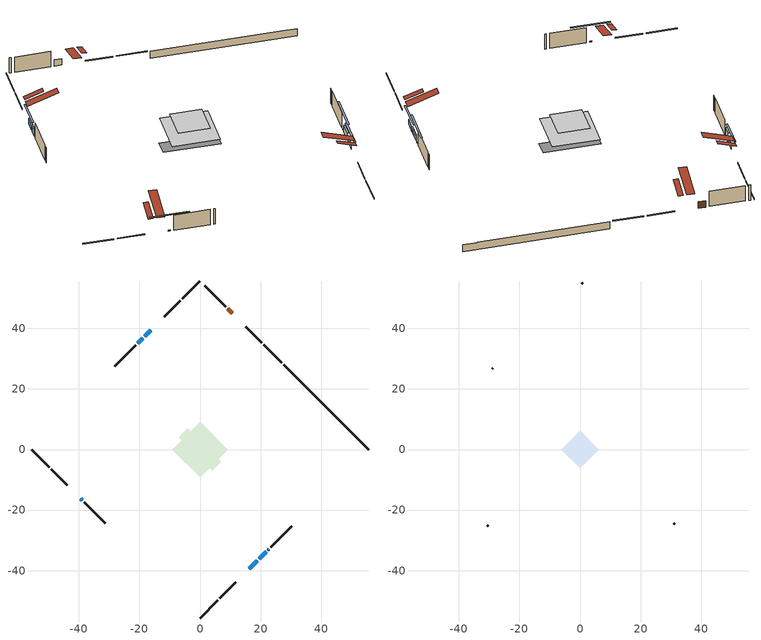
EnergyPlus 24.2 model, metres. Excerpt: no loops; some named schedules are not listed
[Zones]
conditioned space
 floor adiabatic (AdiabaticFloorConstruction): -9.21,0 0,9.21 9.21,0 0,-9.21 z3.22
 floor foundation (Slab1 construction): -7,4.06 -4.06,7 7,-4.06 4.06,-7 z-1.51
 wall outside (RimJoist1 construction): 0,-55.62 5.9,-49.72 / -55.62,0 -49.72,-5.9 / 0,55.62 -5.9,49.72 / 26.94,28.68 21.04,34.58 z0.78:1.08
 wall outside (RimJoist2 construction): 6.56,-49.06 11.81,-43.81 / -49.06,-6.56 -43.81,-11.81 / -6.56,49.06 -11.81,43.81 / 20.38,35.23 15.13,40.49 z0.78:1.08
 wall outside (AdiabaticWallConstruction 1): 10.64,44.98 9.22,46.39 z0.78:2.81
 wall outside (AdiabaticWallConstruction): -16.3,39.31 -18.26,37.36 z0.78:2.43; -39.31,-16.3 -38.9,-16.71 / 22.44,-33.17 22.65,-32.96 z0.78:1.13; 16.3,-39.31 18.83,-36.79 z0.78:2.19; -18.92,36.7 -20.47,35.15 z0.78:3.39; 19.48,-36.13 21.79,-33.83 z0.78:2.72
 wall outside (Wall1 construction): 23.31,-32.31 30.25,-25.36 / -38.25,-17.37 -31.3,-24.31 / -21.13,34.49 -28.07,27.55 / 8.57,47.05 1.62,53.99 z0.78:5.66
 wall foundation (FoundationWall1 construction): 27.6,28.02,-1.51 27.6,28.02,0.78 52.81,2.8,0.78 52.81,2.8,0.7 55.62,0,0.7 55.62,0,-1.51
 window (WindowConstruction): -16.3,39.31 -18.26,37.36 z0.78:2.43
 window (WindowConstruction 5): -39.31,-16.3 -38.9,-16.71 z0.78:1.12
 window (WindowConstruction 1): 16.3,-39.31 18.83,-36.79 z0.78:2.19
 window (WindowConstruction 2): -18.92,36.7 -20.47,35.15 z0.78:3.39
 window (WindowConstruction 3): 19.48,-36.13 21.79,-33.83 z0.78:2.72
 window (WindowConstruction 4): 22.45,-33.17 22.65,-32.97 z0.78:1.12
 door (Door): 10.64,44.98 9.22,46.39 z0.78:2.81
 ceiling adiabatic (AdiabaticFloorConstruction): 0,-9.21 9.21,0 0,9.21 -9.21,0 z3.22
 roof outside (Roof1 construction): 13.42,-42.19,5.66 9.79,-38.57,7.37 8.84,-39.52,7.37 12.47,-43.15,5.66; -42.19,-13.42,5.66 -38.57,-9.79,7.37 -39.52,-8.84,7.37 -43.15,-12.47,5.66; -13.42,42.19,5.66 -9.79,38.57,7.37 -8.84,39.52,7.37 -12.47,43.15,5.66; 13.52,42.1,5.66 9.89,38.47,7.37 10.85,37.51,7.37 14.47,41.14,5.66
attic - vented
 floor to conditioned space (Floor1 construction Reversed): -6.11,0 0,6.11 6.11,0 0,-6.11 z5.66
 wall outside (Wall3 construction): 30.91,-24.71 31.22,-24.4 / -30.65,-24.97 -30.34,-25.28 / -28.73,26.89 -29.04,26.58 / 0.97,54.65 0.66,54.96 z0.78:5.66
 roof outside (Roof2 construction): 15.65,-39.97,5.66 9.7,-34.02,8.46 8.13,-35.59,8.46 14.08,-41.54,5.66; -39.97,-15.65,5.66 -34.02,-9.7,8.46 -35.59,-8.13,8.46 -41.54,-14.08,5.66; -15.65,39.97,5.66 -9.7,34.02,8.46 -8.13,35.59,8.46 -14.08,41.54,5.66; 11.29,44.32,5.66 5.34,38.37,8.46 6.91,36.81,8.46 12.86,42.76,5.66
shading: -20.13,35.49 -14.44,41.18 -14.73,41.47 -20.42,35.78 z5.07; -35.31,-20.31 -42.91,-12.71 -43.2,-13 -35.6,-20.6 z6.21; 20.69,-34.92 14.44,-41.18 14.73,-41.47 20.98,-35.21 z4.83; -20.61,35 -18.78,36.84 -19.07,37.13 -20.9,35.3 z3.59; 21.93,-33.68 19.34,-36.28 19.63,-36.57 22.22,-33.98 z2.92; 26.24,-29.37 18.85,-36.76 19.15,-37.05 26.53,-29.66 z6.21
[Building]
Building 1: Terrain=Suburbs
[Site:Location]
Montreal Intl AP_QC: Latitude {deg}=45.47; Longitude {deg}=-73.74; Time Zone {hr}=-5; Elevation {m}=36; Keep Site Location Information=Yes
[Site:GroundTemperature:Shallow]
2.07863, -0.316383, -0.508184, 0.628371, 5.19101, 9.73239, 13.6695, 16.1636, 16.3755, 14.347, 10.5102, 6.10817
[Site:WaterMainsTemperature]
Calculation Method=Schedule; Temperature Schedule=mains temperature schedule
[Material] Roughness=Rough; Thermal Absorptance=0.9
Name | Thickness {m} | Conductivity {W/m-K} | Density {kg/m3} | Specific Heat {J/kg-K} | Solar Absorptance | Visible Absorptance
asphalt or fiberglass shingles | 0.00635 | 0.162714 | 1121.4 | 1465.45 | 0.84 | 0.84
ceiling loosefill ins | 0.169333 | 0.0480833 | 16.02 | 1046.75 | 0.7 | 0.7
ceiling stud and cavity | 0.1397 | 0.0898496 | 65.682 | 1177.47 | 0.7 | 0.7
concrete 4.0 in. | 0.1016 | 1.803125 | 2242.8 | 837.4 | 0.7 | 0.7
concrete 8.0 in. | 0.2032 | 1.803125 | 2242.8 | 837.4 | 0.7 | 0.7
door material | 0.04445 | 0.053851 | 512.64 | 1214.23 | 0.7 | 0.7
exterior vertical ins | 0.0366079 | 0.029427 | 32.04 | 1214.23 | 0.7 | 0.7
floor covering | 0.0127 | 0.0433444 | 54.468 | 1339.84 | 0.6 | 0.6
floor rigid ins; wall rigid ins 1 | 0.512978 | 0.029427 | 32.04 | 1214.23 | 0.7 | 0.7
floor stud and cavity | 0.1397 | 1.75129 | 37.0049 | 1207.88 | 0.7 | 0.7
furniture material conditioned space 1 | 0.1524 | 0.115458 | 640.8 | 1214.23 | 0.6 | 0.6
gypsum board | 0.0127 | 0.160291 | 801 | 837.4 | 0.6 | 0.6
gypsum board 1 | 0.0127 | 0.160291 | 801 | 837.4 | 0.7 | 0.7
osb sheathing 0.5 in. | 0.0127 | 0.115458 | 512.64 | 1214.23 | 0.7 | 0.7
osb sheathing 0.75 in. | 0.01905 | 0.115458 | 512.64 | 1214.23 | 0.7 | 0.7
osb sheathing 2.0 in. | 0.0508 | 0.115458 | 512.64 | 1214.23 | 0.7 | 0.7
rim joist stud and cavity | 0.0508 | 0.0451784 | 125.044 | 1163.47 | 0.6 | 0.6
rim joist stud and cavity 1 | 0.0508 | 0.029095 | 125.044 | 1163.47 | 0.6 | 0.6
roof rigid ins | 0.103632 | 0.029427 | 32.04 | 1214.23 | 0.7 | 0.7
roof stud and cavity | 0.2032 | 0.39015 | 78.34581 | 1123.46 | 0.7 | 0.7
wall rigid ins | 0.051816 | 0.029427 | 32.04 | 1214.23 | 0.7 | 0.7
wall stud and cavity | 0.1397 | 0.216775 | 139.0536 | 1170.24 | 0.7 | 0.7
wall stud and cavity 1 | 0.0889 | 6.9971 | 50.32683 | 1063.81 | 0.6 | 0.6
wall stud and cavity 2 | 0.0889 | 0.380278 | 52.3479 | 1209.89 | 0.7 | 0.7
wall stud and cavity 3 | 0.0889 | 0.391764 | 83.0341 | 1211.67 | 0.7 | 0.7
wood siding | 0.0254 | 0.102417 | 544.68 | 1172.36 | 0.4 | 0.4
wood siding 1 | 0.00254 | 0.102417 | 544.68 | 1172.36 | 0.4 | 0.4
wood siding 2; wood siding 3; wood siding 4 | 0.0254 | 0.102417 | 544.68 | 1172.36 | 0.7 | 0.7
[WindowMaterial:SimpleGlazingSystem]
Name | U-Factor {W/m2-K} | Solar Heat Gain Coefficient
WindowMaterial | 2.90203 | 0.68
WindowMaterial 1 | 2.915653 | 0.67
WindowMaterial 2 | 2.870229 | 0.71
WindowMaterial 3 | 2.88953 | 0.69
WindowMaterial 4 | 3.26144 | 0.43
[Construction]
AdiabaticFloorConstruction: floor stud and cavity, floor rigid ins, osb sheathing 0.75 in., floor covering
AdiabaticWallConstruction: wood siding 3, wall rigid ins 1, wall stud and cavity 2, gypsum board
AdiabaticWallConstruction 1: wood siding 4, wall rigid ins 1, wall stud and cavity 2, gypsum board
Door: door material
Floor1 construction Reversed: gypsum board, ceiling stud and cavity, ceiling loosefill ins
FoundationWall1 construction: concrete 8.0 in., gypsum board 1
furniture construction conditioned space 1: furniture material conditioned space 1
PartitionWallConstruction: gypsum board, wall stud and cavity 3, gypsum board
RimJoist1 construction: wood siding 2, osb sheathing 2.0 in., rim joist stud and cavity
RimJoist2 construction: wood siding 2, osb sheathing 2.0 in., rim joist stud and cavity 1
Roof1 construction: asphalt or fiberglass shingles, roof rigid ins, osb sheathing 0.75 in., roof stud and cavity, gypsum board
Roof2 construction: asphalt or fiberglass shingles
Slab1 construction: concrete 4.0 in.
Wall1 construction: wood siding, wall rigid ins, osb sheathing 0.5 in., wall stud and cavity, gypsum board
Wall3 construction: wood siding 1, wall stud and cavity 1
WindowConstruction: WindowMaterial
WindowConstruction 1: WindowMaterial 1
WindowConstruction 2: WindowMaterial 2
WindowConstruction 3: WindowMaterial 3
WindowConstruction 4; WindowConstruction 5: WindowMaterial 4
[Zone] Multiplier=1; Part of Total Floor Area=Yes
Name | Volume {m3}
attic - vented | 33.9592
conditioned space | 587
[Space]
Name | Zone | Volume {m3}
attic - vented 1 | attic - vented | 33.9592
conditioned space 1 | conditioned space | 587
[ZoneInfiltration:EffectiveLeakageArea]
infil attic - vented 1: Zone or Space=attic - vented 1; Schedule=Always On Discrete; Effective Air Leakage Area {cm2}=2984; Stack Coefficient=0.000534123; Wind Coefficient=1.5615e-05
[ZoneMixing]
whole house fan mix: Zone or Space=attic - vented; Schedule=Always On Continuous; Design Flow Rate Calculation Method=Flow/Zone; Design Flow Rate {m3/s}=0; Source Zone or Space=conditioned space
[SurfaceProperty:ExposedFoundationPerimeter]
Slab1: Exposed Perimeter Calculation Method=TotalExposedPerimeter; Total Exposed Perimeter {m}=39.625
[InternalMass] Zone or ZoneList=conditioned space; Space or SpaceList=conditioned space 1
Name | Construction | Surface Area {m2}
furniture mass conditioned space 1 | furniture construction conditioned space 1 | 93.9242
partition wall mass | PartitionWallConstruction | 234.81
[Lights]
interior lighting: Zone or ZoneList or Space or SpaceList=conditioned space 1; Schedule=interior lighting schedule; Design Level Calculation Method=LightingLevel; Lighting Level {W}=343.2; Return Air Fraction=0; Fraction Radiant=0.6; Fraction Visible=0.2; Fraction Replaceable=1
[People]
occupants: Zone or ZoneList or Space or SpaceList=conditioned space 1; Number of People Schedule=occupants schedule; Number of People Calculation Method=People; Number of People=3; Fraction Radiant=0.314171; Sensible Heat Fraction=0.56303; Activity Level Schedule=occupants activity schedule; Carbon Dioxide Generation Rate {m3/s-W}=0; Enable ASHRAE 55 Comfort Warnings=No; Mean Radiant Temperature Calculation Type=EnclosureAveraged
[ElectricEquipment] Zone or ZoneList or Space or SpaceList=conditioned space 1; Design Level Calculation Method=EquipmentLevel
Name | Schedule | Design Level {W} | Fraction Latent | Fraction Radiant | Fraction Lost
clothes dryer | clothes dryer schedule | 140.772 | 0.015 | 0.081 | 0.85
clothes washer | clothes washer schedule | 32.1985 | 0.03 | 0.162 | 0.7
cooking range | cooking range schedule | 215.147 | 0.08 | 0.432 | 0.2
dishwasher | dishwasher schedule | 66.8632 | 0.3 | 0.18 | 0.4
fridge | fridge schedule | 72.9452 | 0 | 0.6 | 0
mech vent house fan | mech vent house fan schedule | 0 | 0 | 0 | 1
mech vent house fan cfis | mech vent house fan cfis schedule | 0 | 0 | 0 | 0
misc plug loads | misc plug loads schedule | 494.7 | 0.045 | 0.513 | 0.1
whole house fan | Always On Discrete | 0 | 0 | 0 | 1
[OtherEquipment] Zone or ZoneList or Space or SpaceList=conditioned space 1; Design Level Calculation Method=EquipmentLevel
Name | Fuel Type | Schedule | Design Level {W} | Fraction Latent | Fraction Radiant | Fraction Lost
clothes dryer 1 | Electricity | clothes dryer schedule | 0 | 0.015 | 0.081 | 0.85
cooking range 1 | Electricity | cooking range schedule | 0 | 0.08 | 0.432 | 0.2
general water use latent | None | general water use schedule | 62.594 | 1 | 0 | 0
general water use sensible | None | general water use schedule | -61.6891 | 0 | 0.6 | 0
mech vent house fan latent load | None | Always On Discrete | 0 | 1 | 0 | 0
mech vent house fan sensible load | None | Always On Discrete | 0 | 0 | 0 | 0
water heater energy adjustment1 | Electricity | Always On Discrete | 0.01 | 0 | 0 | 1
[ZoneInfiltration:DesignFlowRate] Zone or ZoneList or Space or SpaceList=conditioned space 1; Schedule=Always On Discrete; Design Flow Rate Calculation Method=Flow/Zone; Design Flow Rate {m3/s}=0
infil flow; natural vent flow; whole house fan flow
[AvailabilityManager:Scheduled]
central ac and furnace airloop Availability Manager: Schedule=Always On Discrete
[Foundation:Kiva]
Foundation Kiva 1: Initial Indoor Air Temperature {C}=21; Wall Height Above Grade {m}=0.779983; Wall Depth Below Slab {m}=0.2032; Custom Block Material Name 1=exterior vertical ins; Custom Block Depth 1 {m}=2.28999; Custom Block X Position 1 {m}=0.2159; Custom Block Z Position 1 {m}=0
[Foundation:Kiva:Settings]
Soil Conductivity {W/m-K}=0.849921; Soil Density {kg/m3}=1842.3; Soil Specific Heat {J/kg-K}=418.7; Ground Solar Absorptivity=0.9; Ground Thermal Absorptivity=0.9; Ground Surface Roughness {m}=0.03; Far-Field Width {m}=40; Deep-Ground Boundary Condition=ZeroFlux; Deep-Ground Depth {m}=40; Minimum Cell Dimension {m}=0.2; Maximum Cell Growth Coefficient=3; Simulation Timestep=Timestep
[Exterior:Lights]
exterior lighting: Schedule=exterior lighting schedule; Design Level {W}=75.6
[EnergyManagementSystem:GlobalVariable]
central_ac_and_furnace_airloop_Fan_RTF
infil_program_Qfan
infil_program_Qinf
natural_vent_program_Qnv
natural_vent_program_Qwhf
[EnergyManagementSystem:Sensor]
Name | Output:Variable or Output:Meter Index Key | Output:Variable or Output:Meter
airflow_gain | infil flow | Infiltration Sensible Heat Gain Energy
airflow_gain_1 | natural vent flow | Infiltration Sensible Heat Gain Energy
airflow_gain_2 | whole house fan flow | Infiltration Sensible Heat Gain Energy
airflow_loss | infil flow | Infiltration Sensible Heat Loss Energy
airflow_loss_1 | natural vent flow | Infiltration Sensible Heat Loss Energy
airflow_loss_2 | whole house fan flow | Infiltration Sensible Heat Loss Energy
clg_load_cond |  | Cooling:EnergyTransfer:Zone:CONDITIONED SPACE
clg_sp_s; clg_sp_s_1 | cooling setpoint | Schedule Value
clothes_dryer_exhaust_0_sch_s | clothes dryer exhaust 0 schedule | Schedule Value
cool_season | cooling season schedule | Schedule Value
htg_load_cond |  | Heating:EnergyTransfer:Zone:CONDITIONED SPACE
htg_sp_s; htg_sp_s_1 | heating setpoint | Schedule Value
ig_ee_conv | clothes dryer | Electric Equipment Convective Heating Energy
ig_ee_conv_2 | cooking range | Electric Equipment Convective Heating Energy
ig_ee_conv_4 | fridge | Electric Equipment Convective Heating Energy
ig_ee_conv_5 | misc plug loads | Electric Equipment Convective Heating Energy
ig_ee_conv_6 | whole house fan | Electric Equipment Convective Heating Energy
ig_ee_rad | clothes dryer | Electric Equipment Radiant Heating Energy
ig_ee_rad_2 | cooking range | Electric Equipment Radiant Heating Energy
ig_ee_rad_4 | fridge | Electric Equipment Radiant Heating Energy
ig_ee_rad_5 | misc plug loads | Electric Equipment Radiant Heating Energy
ig_ee_rad_6 | whole house fan | Electric Equipment Radiant Heating Energy
ig_lgt_conv | interior lighting | Lights Convective Heating Energy
ig_lgt_rad | interior lighting | Lights Radiant Heating Energy
ig_lgt_vis | interior lighting | Lights Visible Radiation Heating Energy
ig_oe_conv | clothes dryer 1 | Other Equipment Convective Heating Energy
ig_oe_conv_1 | cooking range 1 | Other Equipment Convective Heating Energy
ig_oe_conv_2 | general water use latent | Other Equipment Convective Heating Energy
ig_oe_conv_3 | general water use sensible | Other Equipment Convective Heating Energy
ig_oe_conv_4 | water heater energy adjustment1 | Other Equipment Convective Heating Energy
ig_oe_rad | clothes dryer 1 | Other Equipment Radiant Heating Energy
ig_oe_rad_1 | cooking range 1 | Other Equipment Radiant Heating Energy
ig_oe_rad_2 | general water use latent | Other Equipment Radiant Heating Energy
ig_oe_rad_3 | general water use sensible | Other Equipment Radiant Heating Energy
ig_oe_rad_4 | water heater energy adjustment1 | Other Equipment Radiant Heating Energy
ig_ppl_conv | occupants | People Convective Heating Energy
ig_ppl_rad | occupants | People Radiant Heating Energy
im_conv | furniture mass conditioned space 1 | Surface Inside Face Convection Heat Gain Energy
im_conv_1 | partition wall mass | Surface Inside Face Convection Heat Gain Energy
im_ig | furniture mass conditioned space 1 | Surface Inside Face Internal Gains Radiation Heat Gain Energy
im_ig_1 | partition wall mass | Surface Inside Face Internal Gains Radiation Heat Gain Energy
im_lgt | furniture mass conditioned space 1 | Surface Inside Face Lights Radiation Heat Gain Energy
im_lgt_1 | partition wall mass | Surface Inside Face Lights Radiation Heat Gain Energy
im_sol | furniture mass conditioned space 1 | Surface Inside Face Solar Radiation Heat Gain Energy
im_sol_1 | partition wall mass | Surface Inside Face Solar Radiation Heat Gain Energy
im_surf | furniture mass conditioned space 1 | Surface Inside Face Net Surface Thermal Radiation Heat Gain Energy
im_surf_1 | partition wall mass | Surface Inside Face Net Surface Thermal Radiation Heat Gain Energy
mv_conv | mech vent house fan | Electric Equipment Convective Heating Energy
mv_conv_1 | mech vent house fan cfis | Electric Equipment Convective Heating Energy
mv_conv_2 | mech vent house fan latent load | Other Equipment Convective Heating Energy
mv_conv_3 | mech vent house fan sensible load | Other Equipment Convective Heating Energy
mv_rad | mech vent house fan | Electric Equipment Radiant Heating Energy
mv_rad_1 | mech vent house fan cfis | Electric Equipment Radiant Heating Energy
mv_rad_2 | mech vent house fan latent load | Other Equipment Radiant Heating Energy
mv_rad_3 | mech vent house fan sensible load | Other Equipment Radiant Heating Energy
natural_vent_s | natural vent schedule | Schedule Value
out_pb_s |  | Site Outdoor Air Barometric Pressure
out_wt_s |  | Site Outdoor Air Humidity Ratio
site_vw_s |  | Site Wind Speed
ss_back_out | Window1 | Surface Window Shortwave from Zone Back Out Window Heat Transfer Rate
ss_back_out_1 | Window10 | Surface Window Shortwave from Zone Back Out Window Heat Transfer Rate
ss_back_out_2 | Window3 | Surface Window Shortwave from Zone Back Out Window Heat Transfer Rate
ss_back_out_3 | Window6 | Surface Window Shortwave from Zone Back Out Window Heat Transfer Rate
ss_back_out_4 | Window7 | Surface Window Shortwave from Zone Back Out Window Heat Transfer Rate
ss_back_out_5 | Window9 | Surface Window Shortwave from Zone Back Out Window Heat Transfer Rate
ss_conv | Door1 | Surface Inside Face Convection Heat Gain Energy
ss_conv_1 | Window1 | Surface Inside Face Convection Heat Gain Energy
ss_conv_2 | Window10 | Surface Inside Face Convection Heat Gain Energy
ss_conv_3 | Window3 | Surface Inside Face Convection Heat Gain Energy
ss_conv_4 | Window6 | Surface Inside Face Convection Heat Gain Energy
ss_conv_5 | Window7 | Surface Inside Face Convection Heat Gain Energy
ss_conv_6 | Window9 | Surface Inside Face Convection Heat Gain Energy
ss_ig | Door1 | Surface Inside Face Internal Gains Radiation Heat Gain Energy
ss_ig_1 | Window1 | Surface Inside Face Internal Gains Radiation Heat Gain Energy
ss_ig_2 | Window10 | Surface Inside Face Internal Gains Radiation Heat Gain Energy
ss_ig_3 | Window3 | Surface Inside Face Internal Gains Radiation Heat Gain Energy
ss_ig_4 | Window6 | Surface Inside Face Internal Gains Radiation Heat Gain Energy
ss_ig_5 | Window7 | Surface Inside Face Internal Gains Radiation Heat Gain Energy
ss_ig_6 | Window9 | Surface Inside Face Internal Gains Radiation Heat Gain Energy
ss_lgt | Door1 | Surface Inside Face Lights Radiation Heat Gain Energy
ss_sol | Door1 | Surface Inside Face Solar Radiation Heat Gain Energy
ss_surf | Door1 | Surface Inside Face Net Surface Thermal Radiation Heat Gain Energy
ss_surf_1 | Window1 | Surface Inside Face Net Surface Thermal Radiation Heat Gain Energy
ss_surf_2 | Window10 | Surface Inside Face Net Surface Thermal Radiation Heat Gain Energy
ss_surf_3 | Window3 | Surface Inside Face Net Surface Thermal Radiation Heat Gain Energy
ss_surf_4 | Window6 | Surface Inside Face Net Surface Thermal Radiation Heat Gain Energy
ss_surf_5 | Window7 | Surface Inside Face Net Surface Thermal Radiation Heat Gain Energy
ss_surf_6 | Window9 | Surface Inside Face Net Surface Thermal Radiation Heat Gain Energy
ss_trans_in | Window1 | Surface Window Transmitted Solar Radiation Rate
ss_trans_in_1 | Window10 | Surface Window Transmitted Solar Radiation Rate
ss_trans_in_2 | Window3 | Surface Window Transmitted Solar Radiation Rate
ss_trans_in_3 | Window6 | Surface Window Transmitted Solar Radiation Rate
ss_trans_in_4 | Window7 | Surface Window Transmitted Solar Radiation Rate
ss_trans_in_5 | Window9 | Surface Window Transmitted Solar Radiation Rate
ss_trans_out | Window1 | Surface Inside Face Initial Transmitted Diffuse Transmitted Out Window Solar Radiation Rate
ss_trans_out_1 | Window10 | Surface Inside Face Initial Transmitted Diffuse Transmitted Out Window Solar Radiation Rate
ss_trans_out_2 | Window3 | Surface Inside Face Initial Transmitted Diffuse Transmitted Out Window Solar Radiation Rate
ss_trans_out_3 | Window6 | Surface Inside Face Initial Transmitted Diffuse Transmitted Out Window Solar Radiation Rate
ss_trans_out_4 | Window7 | Surface Inside Face Initial Transmitted Diffuse Transmitted Out Window Solar Radiation Rate
ss_trans_out_5 | Window9 | Surface Inside Face Initial Transmitted Diffuse Transmitted Out Window Solar Radiation Rate
s_conv | Floor1 | Surface Inside Face Convection Heat Gain Energy
s_conv_1 | FoundationWall1 | Surface Inside Face Convection Heat Gain Energy
s_conv_10 | RimJoist2:315 | Surface Inside Face Convection Heat Gain Energy
s_conv_11 | RimJoist2:45 | Surface Inside Face Convection Heat Gain Energy
s_conv_12 | Roof1:135 | Surface Inside Face Convection Heat Gain Energy
s_conv_13 | Roof1:225 | Surface Inside Face Convection Heat Gain Energy
s_conv_14 | Roof1:315 | Surface Inside Face Convection Heat Gain Energy
s_conv_15 | Roof1:45 | Surface Inside Face Convection Heat Gain Energy
s_conv_16 | Slab1 | Surface Inside Face Convection Heat Gain Energy
s_conv_17 | Wall1:135 | Surface Inside Face Convection Heat Gain Energy
s_conv_18 | Wall1:225 | Surface Inside Face Convection Heat Gain Energy
s_conv_19 | Wall1:315 | Surface Inside Face Convection Heat Gain Energy
s_conv_2 | inferred conditioned ceiling | Surface Inside Face Convection Heat Gain Energy
s_conv_20 | Wall1:45 | Surface Inside Face Convection Heat Gain Energy
s_conv_3 | inferred conditioned floor | Surface Inside Face Convection Heat Gain Energy
s_conv_4 | RimJoist1:135 | Surface Inside Face Convection Heat Gain Energy
s_conv_5 | RimJoist1:225 | Surface Inside Face Convection Heat Gain Energy
s_conv_6 | RimJoist1:315 | Surface Inside Face Convection Heat Gain Energy
s_conv_7 | RimJoist1:45 | Surface Inside Face Convection Heat Gain Energy
s_conv_8 | RimJoist2:135 | Surface Inside Face Convection Heat Gain Energy
s_conv_9 | RimJoist2:225 | Surface Inside Face Convection Heat Gain Energy
s_ig | Floor1 | Surface Inside Face Internal Gains Radiation Heat Gain Energy
s_ig_1 | FoundationWall1 | Surface Inside Face Internal Gains Radiation Heat Gain Energy
s_ig_10 | RimJoist2:315 | Surface Inside Face Internal Gains Radiation Heat Gain Energy
s_ig_11 | RimJoist2:45 | Surface Inside Face Internal Gains Radiation Heat Gain Energy
s_ig_12 | Roof1:135 | Surface Inside Face Internal Gains Radiation Heat Gain Energy
s_ig_13 | Roof1:225 | Surface Inside Face Internal Gains Radiation Heat Gain Energy
s_ig_14 | Roof1:315 | Surface Inside Face Internal Gains Radiation Heat Gain Energy
s_ig_15 | Roof1:45 | Surface Inside Face Internal Gains Radiation Heat Gain Energy
s_ig_16 | Slab1 | Surface Inside Face Internal Gains Radiation Heat Gain Energy
s_ig_17 | Wall1:135 | Surface Inside Face Internal Gains Radiation Heat Gain Energy
s_ig_18 | Wall1:225 | Surface Inside Face Internal Gains Radiation Heat Gain Energy
s_ig_19 | Wall1:315 | Surface Inside Face Internal Gains Radiation Heat Gain Energy
s_ig_2 | inferred conditioned ceiling | Surface Inside Face Internal Gains Radiation Heat Gain Energy
s_ig_20 | Wall1:45 | Surface Inside Face Internal Gains Radiation Heat Gain Energy
s_ig_3 | inferred conditioned floor | Surface Inside Face Internal Gains Radiation Heat Gain Energy
s_ig_4 | RimJoist1:135 | Surface Inside Face Internal Gains Radiation Heat Gain Energy
s_ig_5 | RimJoist1:225 | Surface Inside Face Internal Gains Radiation Heat Gain Energy
s_ig_6 | RimJoist1:315 | Surface Inside Face Internal Gains Radiation Heat Gain Energy
s_ig_7 | RimJoist1:45 | Surface Inside Face Internal Gains Radiation Heat Gain Energy
s_ig_8 | RimJoist2:135 | Surface Inside Face Internal Gains Radiation Heat Gain Energy
s_ig_9 | RimJoist2:225 | Surface Inside Face Internal Gains Radiation Heat Gain Energy
s_lgt | Floor1 | Surface Inside Face Lights Radiation Heat Gain Energy
s_lgt_1 | FoundationWall1 | Surface Inside Face Lights Radiation Heat Gain Energy
s_lgt_10 | RimJoist2:315 | Surface Inside Face Lights Radiation Heat Gain Energy
s_lgt_11 | RimJoist2:45 | Surface Inside Face Lights Radiation Heat Gain Energy
s_lgt_12 | Roof1:135 | Surface Inside Face Lights Radiation Heat Gain Energy
s_lgt_13 | Roof1:225 | Surface Inside Face Lights Radiation Heat Gain Energy
s_lgt_14 | Roof1:315 | Surface Inside Face Lights Radiation Heat Gain Energy
s_lgt_15 | Roof1:45 | Surface Inside Face Lights Radiation Heat Gain Energy
s_lgt_16 | Slab1 | Surface Inside Face Lights Radiation Heat Gain Energy
s_lgt_17 | Wall1:135 | Surface Inside Face Lights Radiation Heat Gain Energy
s_lgt_18 | Wall1:225 | Surface Inside Face Lights Radiation Heat Gain Energy
s_lgt_19 | Wall1:315 | Surface Inside Face Lights Radiation Heat Gain Energy
s_lgt_2 | inferred conditioned ceiling | Surface Inside Face Lights Radiation Heat Gain Energy
s_lgt_20 | Wall1:45 | Surface Inside Face Lights Radiation Heat Gain Energy
s_lgt_3 | inferred conditioned floor | Surface Inside Face Lights Radiation Heat Gain Energy
s_lgt_4 | RimJoist1:135 | Surface Inside Face Lights Radiation Heat Gain Energy
s_lgt_5 | RimJoist1:225 | Surface Inside Face Lights Radiation Heat Gain Energy
s_lgt_6 | RimJoist1:315 | Surface Inside Face Lights Radiation Heat Gain Energy
s_lgt_7 | RimJoist1:45 | Surface Inside Face Lights Radiation Heat Gain Energy
s_lgt_8 | RimJoist2:135 | Surface Inside Face Lights Radiation Heat Gain Energy
s_lgt_9 | RimJoist2:225 | Surface Inside Face Lights Radiation Heat Gain Energy
s_sol | Floor1 | Surface Inside Face Solar Radiation Heat Gain Energy
s_sol_1 | FoundationWall1 | Surface Inside Face Solar Radiation Heat Gain Energy
s_sol_10 | RimJoist2:315 | Surface Inside Face Solar Radiation Heat Gain Energy
